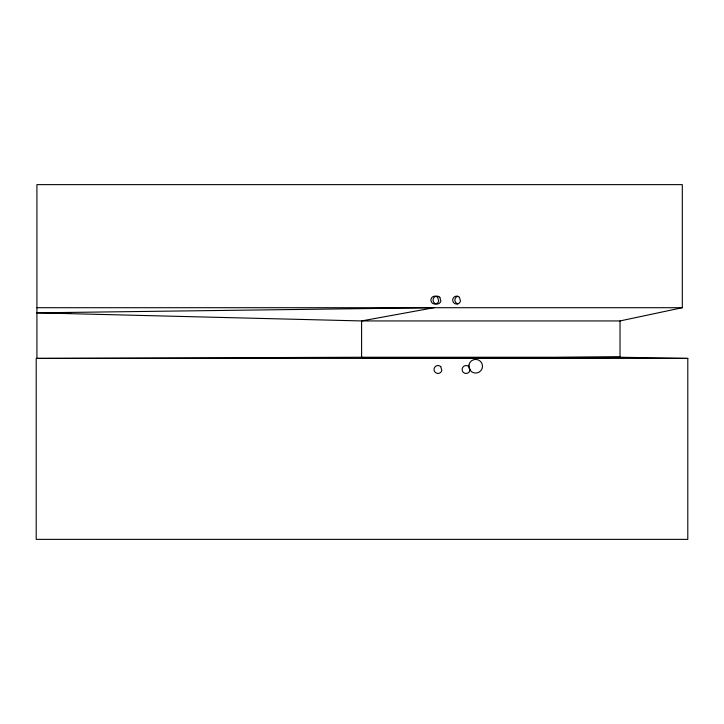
<?xml version="1.0" encoding="UTF-8"?>
<svg xmlns="http://www.w3.org/2000/svg" width="724" height="724" viewBox="0 0 724 724"><rect width="100%" height="100%" fill="white"/><g stroke="black" fill="none" stroke-linecap="round" stroke-linejoin="round"><path stroke-width="1.09" d="M364.29 358.108L361.593 357.249L361.593 320.94L434.128 307.709L36.924 312.84L361.593 320.94L620.025 320.94L682.307 307.709L682.307 184.629L36.924 184.629L36.924 358.398L361.593 357.249L365.204 358.398L620.025 357.249L687.8 358.398L687.8 539.371L36.2 539.371L36.2 358.398L687.8 358.398M365.204 358.217L570.286 358.398L620.025 357.249L361.593 357.249L365.204 358.398L620.025 357.249L620.025 320.94M36.924 307.709L682.307 307.709M36.924 312.84L70.762 312.84M457.758 303.89L456.898 303.546A3.955 3.955 0 0 1 457.722 296.279M437.649 297.265L438.708 301.048A3.955 3.955 0 0 1 433.92 303.926A3.955 3.955 0 0 1 431.033 299.13A3.955 3.955 0 0 1 435.83 296.252L437.649 297.265M439.803 297.265L440.871 301.048A3.964 3.964 0 0 1 436.065 303.926L435.106 303.546A3.964 3.964 0 0 1 433.848 297.727A3.964 3.964 0 0 1 439.785 297.238L439.803 297.265M440.771 366.679L441.839 370.462A3.964 3.964 0 0 1 436.382 373.113A3.964 3.964 0 0 1 434.717 367.276A3.964 3.964 0 0 1 440.753 366.652L440.771 366.679M459.432 297.265L460.5 301.048A3.955 3.955 0 0 1 455.704 303.926A3.955 3.955 0 0 1 452.826 299.13A3.955 3.955 0 0 1 457.622 296.252L459.432 297.265M468.899 365.186L469.279 368.706L470.138 370.272A6.842 6.842 0 0 0 480.989 370.534A6.842 6.842 0 0 0 478.428 359.982A6.842 6.842 0 0 0 468.899 365.186M470.048 369.43L469.93 370.462A3.964 3.964 0 0 1 464.473 373.113A3.964 3.964 0 0 1 462.808 367.276A3.964 3.964 0 0 1 468.844 366.652L470.048 369.43"/></g></svg>
